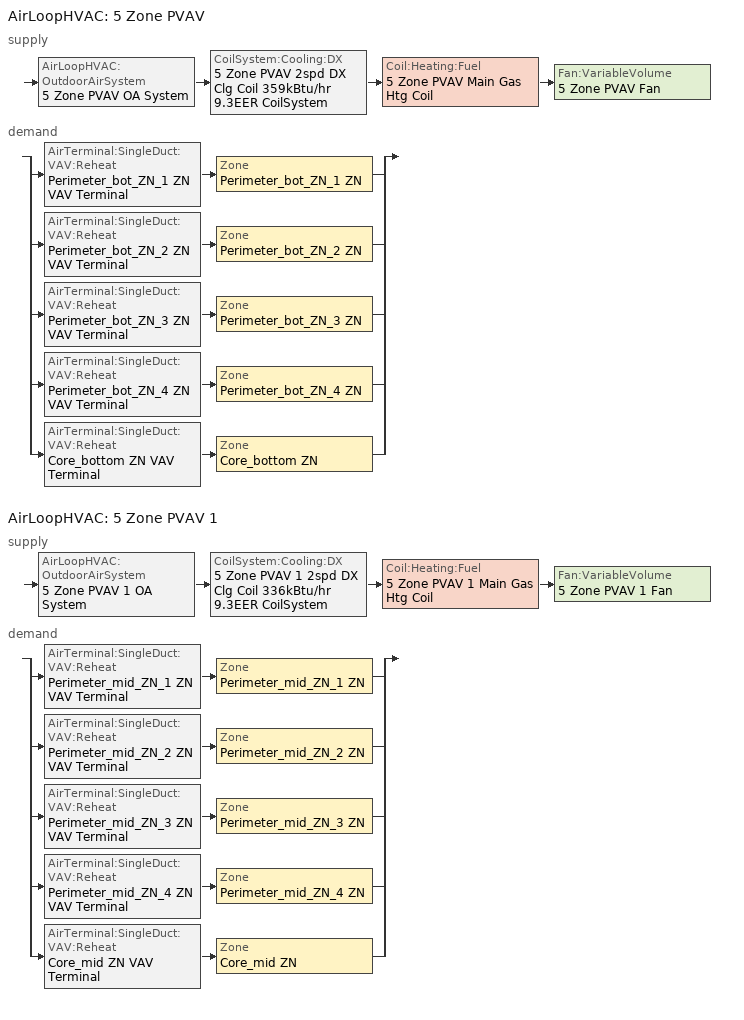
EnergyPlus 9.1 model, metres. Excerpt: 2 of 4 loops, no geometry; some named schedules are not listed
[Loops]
AirLoopHVAC '5 Zone PVAV'
 supply: AirLoopHVAC:OutdoorAirSystem '5 Zone PVAV OA System' > CoilSystem:Cooling:DX '5 Zone PVAV 2spd DX Clg Coil 359kBtu/hr 9.3EER CoilSystem' > Coil:Heating:Fuel '5 Zone PVAV Main Gas Htg Coil' > Fan:VariableVolume '5 Zone PVAV Fan'
 demand: split
  | AirTerminal:SingleDuct:VAV:Reheat 'Perimeter_bot_ZN_1 ZN VAV Terminal' > Zone 'Perimeter_bot_ZN_1 ZN'
  | AirTerminal:SingleDuct:VAV:Reheat 'Perimeter_bot_ZN_2 ZN VAV Terminal' > Zone 'Perimeter_bot_ZN_2 ZN'
  | AirTerminal:SingleDuct:VAV:Reheat 'Perimeter_bot_ZN_3 ZN VAV Terminal' > Zone 'Perimeter_bot_ZN_3 ZN'
  | AirTerminal:SingleDuct:VAV:Reheat 'Perimeter_bot_ZN_4 ZN VAV Terminal' > Zone 'Perimeter_bot_ZN_4 ZN'
  | AirTerminal:SingleDuct:VAV:Reheat 'Core_bottom ZN VAV Terminal' > Zone 'Core_bottom ZN'
AirLoopHVAC '5 Zone PVAV 1'
 supply: AirLoopHVAC:OutdoorAirSystem '5 Zone PVAV 1 OA System' > CoilSystem:Cooling:DX '5 Zone PVAV 1 2spd DX Clg Coil 336kBtu/hr 9.3EER CoilSystem' > Coil:Heating:Fuel '5 Zone PVAV 1 Main Gas Htg Coil' > Fan:VariableVolume '5 Zone PVAV 1 Fan'
 demand: split
  | AirTerminal:SingleDuct:VAV:Reheat 'Perimeter_mid_ZN_1 ZN VAV Terminal' > Zone 'Perimeter_mid_ZN_1 ZN'
  | AirTerminal:SingleDuct:VAV:Reheat 'Perimeter_mid_ZN_2 ZN VAV Terminal' > Zone 'Perimeter_mid_ZN_2 ZN'
  | AirTerminal:SingleDuct:VAV:Reheat 'Perimeter_mid_ZN_3 ZN VAV Terminal' > Zone 'Perimeter_mid_ZN_3 ZN'
  | AirTerminal:SingleDuct:VAV:Reheat 'Perimeter_mid_ZN_4 ZN VAV Terminal' > Zone 'Perimeter_mid_ZN_4 ZN'
  | AirTerminal:SingleDuct:VAV:Reheat 'Core_mid ZN VAV Terminal' > Zone 'Core_mid ZN'
[ZoneControl:Thermostat] Control Object Type 1=ThermostatSetpoint:DualSetpoint
Name | Zone or ZoneList | Control Type Schedule | Control Name 1
Core_bottom ZN Thermostat | Core_bottom ZN | Core_bottom ZN Thermostat Schedule | Office WholeBuilding - Md Office Thermostat 1
Core_mid ZN Thermostat | Core_mid ZN | Core_mid ZN Thermostat Schedule | Office WholeBuilding - Md Office Thermostat 2
Perimeter_bot_ZN_1 ZN Thermostat | Perimeter_bot_ZN_1 ZN | Perimeter_bot_ZN_1 ZN Thermostat Schedule | Office WholeBuilding - Md Office Thermostat 4
Perimeter_bot_ZN_2 ZN Thermostat | Perimeter_bot_ZN_2 ZN | Perimeter_bot_ZN_2 ZN Thermostat Schedule | Office WholeBuilding - Md Office Thermostat 5
Perimeter_bot_ZN_3 ZN Thermostat | Perimeter_bot_ZN_3 ZN | Perimeter_bot_ZN_3 ZN Thermostat Schedule | Office WholeBuilding - Md Office Thermostat 6
Perimeter_bot_ZN_4 ZN Thermostat | Perimeter_bot_ZN_4 ZN | Perimeter_bot_ZN_4 ZN Thermostat Schedule | Office WholeBuilding - Md Office Thermostat 7
Perimeter_mid_ZN_1 ZN Thermostat | Perimeter_mid_ZN_1 ZN | Perimeter_mid_ZN_1 ZN Thermostat Schedule | Office WholeBuilding - Md Office Thermostat 8
Perimeter_mid_ZN_2 ZN Thermostat | Perimeter_mid_ZN_2 ZN | Perimeter_mid_ZN_2 ZN Thermostat Schedule | Office WholeBuilding - Md Office Thermostat 9
Perimeter_mid_ZN_3 ZN Thermostat | Perimeter_mid_ZN_3 ZN | Perimeter_mid_ZN_3 ZN Thermostat Schedule | Office WholeBuilding - Md Office Thermostat 10
Perimeter_mid_ZN_4 ZN Thermostat | Perimeter_mid_ZN_4 ZN | Perimeter_mid_ZN_4 ZN Thermostat Schedule | Office WholeBuilding - Md Office Thermostat 11
[ThermostatSetpoint:DualSetpoint] Heating Setpoint Temperature Schedule=OfficeMedium HTGSETP_SCH_PACU_VAV_bot; Cooling Setpoint Temperature Schedule=OfficeMedium CLGSETP_SCH_NO_SETBACK
Office WholeBuilding - Md Office Thermostat 1; Office WholeBuilding - Md Office Thermostat 2; Office WholeBuilding - Md Office Thermostat 4; Office WholeBuilding - Md Office Thermostat 5; Office WholeBuilding - Md Office Thermostat 6; Office WholeBuilding - Md Office Thermostat 7; Office WholeBuilding - Md Office Thermostat 8; Office WholeBuilding - Md Office Thermostat 9; Office WholeBuilding - Md Office Thermostat 10; Office WholeBuilding - Md Office Thermostat 11
[AirTerminal:SingleDuct:VAV:Reheat] Availability Schedule=Always On Discrete; Maximum Air Flow Rate {m3/s}=Autosize; Zone Minimum Air Flow Input Method=Constant; Fixed Minimum Air Flow Rate {m3/s}=0; Maximum Hot Water or Steam Flow Rate {m3/s}=Autosize; Minimum Hot Water or Steam Flow Rate {m3/s}=0; Convergence Tolerance=0.001; Damper Heating Action=Normal; Maximum Flow per Zone Floor Area During Reheat {m3/s-m2}=Autocalculate; Maximum Flow Fraction During Reheat=0.5; Maximum Reheat Air Temperature {C}=50
Name | Constant Minimum Air Flow Fraction | Reheat Coil
Core_bottom ZN VAV Terminal | 0.3 | Core_bottom ZN Electric Reheat Coil
Core_mid ZN VAV Terminal | 0.342037 | Core_mid ZN Electric Reheat Coil
Perimeter_bot_ZN_1 ZN VAV Terminal | 0.3 | Perimeter_bot_ZN_1 ZN Electric Reheat Coil
Perimeter_bot_ZN_2 ZN VAV Terminal | 0.3 | Perimeter_bot_ZN_2 ZN Electric Reheat Coil
Perimeter_bot_ZN_3 ZN VAV Terminal | 0.3 | Perimeter_bot_ZN_3 ZN Electric Reheat Coil
Perimeter_bot_ZN_4 ZN VAV Terminal | 0.3 | Perimeter_bot_ZN_4 ZN Electric Reheat Coil
Perimeter_mid_ZN_1 ZN VAV Terminal | 0.3 | Perimeter_mid_ZN_1 ZN Electric Reheat Coil
Perimeter_mid_ZN_2 ZN VAV Terminal | 0.3 | Perimeter_mid_ZN_2 ZN Electric Reheat Coil
Perimeter_mid_ZN_3 ZN VAV Terminal | 0.3 | Perimeter_mid_ZN_3 ZN Electric Reheat Coil
Perimeter_mid_ZN_4 ZN VAV Terminal | 0.3 | Perimeter_mid_ZN_4 ZN Electric Reheat Coil
[Coil:Heating:Electric] Availability Schedule=Always On Discrete; Efficiency=1; Nominal Capacity {W}=Autosize
Core_bottom ZN Electric Reheat Coil; Core_mid ZN Electric Reheat Coil; Perimeter_bot_ZN_1 ZN Electric Reheat Coil; Perimeter_bot_ZN_2 ZN Electric Reheat Coil; Perimeter_bot_ZN_3 ZN Electric Reheat Coil; Perimeter_bot_ZN_4 ZN Electric Reheat Coil; Perimeter_mid_ZN_1 ZN Electric Reheat Coil; Perimeter_mid_ZN_2 ZN Electric Reheat Coil; Perimeter_mid_ZN_3 ZN Electric Reheat Coil; Perimeter_mid_ZN_4 ZN Electric Reheat Coil
[Zone equipment]
Core_bottom ZN: Core_bottom ZN VAV Terminal
Core_mid ZN: Core_mid ZN VAV Terminal
Perimeter_bot_ZN_1 ZN: Perimeter_bot_ZN_1 ZN VAV Terminal
Perimeter_bot_ZN_2 ZN: Perimeter_bot_ZN_2 ZN VAV Terminal
Perimeter_bot_ZN_3 ZN: Perimeter_bot_ZN_3 ZN VAV Terminal
Perimeter_bot_ZN_4 ZN: Perimeter_bot_ZN_4 ZN VAV Terminal
Perimeter_mid_ZN_1 ZN: Perimeter_mid_ZN_1 ZN VAV Terminal
Perimeter_mid_ZN_2 ZN: Perimeter_mid_ZN_2 ZN VAV Terminal
Perimeter_mid_ZN_3 ZN: Perimeter_mid_ZN_3 ZN VAV Terminal
Perimeter_mid_ZN_4 ZN: Perimeter_mid_ZN_4 ZN VAV Terminal
[Sizing:Zone] Zone Cooling Design Supply Air Temperature Input Method=SupplyAirTemperature; Zone Cooling Design Supply Air Temperature {C}=12.7778; Zone Cooling Design Supply Air Temperature Difference {deltaC}=11.11; Zone Heating Design Supply Air Temperature Input Method=SupplyAirTemperature; Zone Heating Design Supply Air Temperature {C}=50; Zone Heating Design Supply Air Temperature Difference {deltaC}=11.11; Zone Cooling Design Supply Air Humidity Ratio {kgWater/kgDryAir}=0.0085; Zone Heating Design Supply Air Humidity Ratio {kgWater/kgDryAir}=0.008; Design Specification Outdoor Air Object=Office WholeBuilding - Md Office Ventilation; Cooling Design Air Flow Method=DesignDay; Cooling Design Air Flow Rate {m3/s}=0; Cooling Minimum Air Flow per Zone Floor Area {m3/s-m2}=0.000762; Cooling Minimum Air Flow {m3/s}=0; Cooling Minimum Air Flow Fraction=0; Heating Design Air Flow Method=DesignDay; Heating Design Air Flow Rate {m3/s}=0; Heating Maximum Air Flow per Zone Floor Area {m3/s-m2}=0.002032; Heating Maximum Air Flow {m3/s}=0.141576; Heating Maximum Air Flow Fraction=0.3; Account for Dedicated Outdoor Air System=No
Name | Design Specification Zone Air Distribution Object
Core_bottom ZN | Core_bottom ZN Design Spec Zone Air Dist
Core_mid ZN | Core_mid ZN Design Spec Zone Air Dist
Perimeter_bot_ZN_1 ZN | Perimeter_bot_ZN_1 ZN Design Spec Zone Air Dist
Perimeter_bot_ZN_2 ZN | Perimeter_bot_ZN_2 ZN Design Spec Zone Air Dist
Perimeter_bot_ZN_3 ZN | Perimeter_bot_ZN_3 ZN Design Spec Zone Air Dist
Perimeter_bot_ZN_4 ZN | Perimeter_bot_ZN_4 ZN Design Spec Zone Air Dist
Perimeter_mid_ZN_1 ZN | Perimeter_mid_ZN_1 ZN Design Spec Zone Air Dist
Perimeter_mid_ZN_2 ZN | Perimeter_mid_ZN_2 ZN Design Spec Zone Air Dist
Perimeter_mid_ZN_3 ZN | Perimeter_mid_ZN_3 ZN Design Spec Zone Air Dist
Perimeter_mid_ZN_4 ZN | Perimeter_mid_ZN_4 ZN Design Spec Zone Air Dist
[DesignSpecification:ZoneAirDistribution] Zone Air Distribution Effectiveness in Cooling Mode=1; Zone Air Distribution Effectiveness in Heating Mode=1
Core_bottom ZN Design Spec Zone Air Dist; Core_mid ZN Design Spec Zone Air Dist; Perimeter_bot_ZN_1 ZN Design Spec Zone Air Dist; Perimeter_bot_ZN_2 ZN Design Spec Zone Air Dist; Perimeter_bot_ZN_3 ZN Design Spec Zone Air Dist; Perimeter_bot_ZN_4 ZN Design Spec Zone Air Dist; Perimeter_mid_ZN_1 ZN Design Spec Zone Air Dist; Perimeter_mid_ZN_2 ZN Design Spec Zone Air Dist; Perimeter_mid_ZN_3 ZN Design Spec Zone Air Dist; Perimeter_mid_ZN_4 ZN Design Spec Zone Air Dist
[Controller:MechanicalVentilation] Availability Schedule=OfficeMedium MinOA_MotorizedDamper_Sched; Demand Controlled Ventilation=No; System Outdoor Air Method=ZoneSum; Design Specification Outdoor Air Object Name 1=Office WholeBuilding - Md Office Ventilation; Design Specification Outdoor Air Object Name 2=Office WholeBuilding - Md Office Ventilation; Design Specification Outdoor Air Object Name 3=Office WholeBuilding - Md Office Ventilation; Design Specification Outdoor Air Object Name 4=Office WholeBuilding - Md Office Ventilation; Design Specification Outdoor Air Object Name 5=Office WholeBuilding - Md Office Ventilation
Name | Zone Name 1 | Design Specification Zone Air Distribution Object Name 1 | Zone Name 2 | Design Specification Zone Air Distribution Object Name 2 | Zone Name 3 | Design Specification Zone Air Distribution Object Name 3 | Zone Name 4 | Design Specification Zone Air Distribution Object Name 4 | Zone Name 5 | Design Specification Zone Air Distribution Object Name 5
5 Zone PVAV Ventilation Controller | Core_bottom ZN | Core_bottom ZN Design Spec Zone Air Dist | Perimeter_bot_ZN_1 ZN | Perimeter_bot_ZN_1 ZN Design Spec Zone Air Dist | Perimeter_bot_ZN_2 ZN | Perimeter_bot_ZN_2 ZN Design Spec Zone Air Dist | Perimeter_bot_ZN_3 ZN | Perimeter_bot_ZN_3 ZN Design Spec Zone Air Dist | Perimeter_bot_ZN_4 ZN | Perimeter_bot_ZN_4 ZN Design Spec Zone Air Dist
5 Zone PVAV 1 Ventilation Controller | Core_mid ZN | Core_mid ZN Design Spec Zone Air Dist | Perimeter_mid_ZN_1 ZN | Perimeter_mid_ZN_1 ZN Design Spec Zone Air Dist | Perimeter_mid_ZN_2 ZN | Perimeter_mid_ZN_2 ZN Design Spec Zone Air Dist | Perimeter_mid_ZN_3 ZN | Perimeter_mid_ZN_3 ZN Design Spec Zone Air Dist | Perimeter_mid_ZN_4 ZN | Perimeter_mid_ZN_4 ZN Design Spec Zone Air Dist
[DesignSpecification:OutdoorAir]
Office WholeBuilding - Md Office Ventilation: Outdoor Air Method=Sum; Outdoor Air Flow per Person {m3/s-person}=0; Outdoor Air Flow per Zone Floor Area {m3/s-m2}=0.000508; Outdoor Air Flow per Zone {m3/s}=0; Outdoor Air Flow Air Changes per Hour {1/hr}=0
[AirLoopHVAC] Design Supply Air Flow Rate {m3/s}=AutoSize
5 Zone PVAV; 5 Zone PVAV 1
[Sizing:System] Type of Load to Size On=Sensible; Central Heating Maximum System Air Flow Ratio=0.3; Preheat Design Temperature {C}=7.22222; Preheat Design Humidity Ratio {kgWater/kgDryAir}=0.008; Precool Design Temperature {C}=12.7778; Precool Design Humidity Ratio {kgWater/kgDryAir}=0.008; Central Cooling Design Supply Air Temperature {C}=12.7778; Central Heating Design Supply Air Temperature {C}=12.7778; Type of Zone Sum to Use=Coincident; 100% Outdoor Air in Cooling=No; 100% Outdoor Air in Heating=No; Central Cooling Design Supply Air Humidity Ratio {kgWater/kgDryAir}=0.0085; Central Heating Design Supply Air Humidity Ratio {kgWater/kgDryAir}=0.008; Cooling Supply Air Flow Rate Method=DesignDay; Cooling Supply Air Flow Rate {m3/s}=0; Cooling Supply Air Flow Rate Per Floor Area {m3/s-m2}=0.00996765; Cooling Fraction of Autosized Cooling Supply Air Flow Rate=1; Cooling Supply Air Flow Rate Per Unit Cooling Capacity {m3/s-W}=3.94755e-05; Heating Supply Air Flow Rate Method=DesignDay; Heating Supply Air Flow Rate {m3/s}=0; Heating Supply Air Flow Rate Per Floor Area {m3/s-m2}=0.00996765; Heating Fraction of Autosized Heating Supply Air Flow Rate=1; Heating Fraction of Autosized Cooling Supply Air Flow Rate=1; Heating Supply Air Flow Rate Per Unit Heating Capacity {m3/s-W}=3.15882e-05; System Outdoor Air Method=ZoneSum; Zone Maximum Outdoor Air Fraction=1; Cooling Design Capacity Method=CoolingDesignCapacity; Cooling Design Capacity {W}=Autosize; Cooling Design Capacity Per Floor Area {W/m2}=234.7; Fraction of Autosized Cooling Design Capacity=1; Heating Design Capacity Method=HeatingDesignCapacity; Heating Design Capacity {W}=Autosize; Heating Design Capacity Per Floor Area {W/m2}=157; Fraction of Autosized Heating Design Capacity=1; Central Cooling Capacity Control Method=OnOff
Name | Design Outdoor Air Flow Rate {m3/s}
5 Zone PVAV | 1.27024
5 Zone PVAV 1 | 1.40608
[Controller:OutdoorAir] Minimum Outdoor Air Flow Rate {m3/s}=Autosize; Maximum Outdoor Air Flow Rate {m3/s}=Autosize; Economizer Control Type=DifferentialDryBulb; Economizer Control Action Type=ModulateFlow; Lockout Type=LockoutWithCompressor; Minimum Limit Type=FixedMinimum; Minimum Outdoor Air Schedule=OfficeMedium MinOA_MotorizedDamper_Sched; High Humidity Control=No; Control High Indoor Humidity Based on Outdoor Humidity Ratio=Yes; Heat Recovery Bypass Control Type=BypassWhenWithinEconomizerLimits
Name | Mechanical Ventilation Controller
Controller Outdoor Air 1 | 5 Zone PVAV Ventilation Controller
Controller Outdoor Air 2 | 5 Zone PVAV 1 Ventilation Controller
[SetpointManager:MixedAir] Control Variable=Temperature
Name | Setpoint Node or NodeList
5 Zone PVAV Mixed Air Node OS Default SPM | 5 Zone PVAV Mixed Air Node
5 Zone PVAV 2spd DX Clg Coil 359kBtu/hr 9.3EER Outlet Air Node OS Default SPM | 5 Zone PVAV 2spd DX Clg Coil 359kBtu/hr 9.3EER Outlet Air Node
5 Zone PVAV Main Gas Htg Coil Outlet Air Node OS Default SPM | 5 Zone PVAV Main Gas Htg Coil Outlet Air Node
5 Zone PVAV 1 Mixed Air Node OS Default SPM | 5 Zone PVAV 1 Mixed Air Node
5 Zone PVAV 1 2spd DX Clg Coil 336kBtu/hr 9.3EER Outlet Air Node OS Default SPM | 5 Zone PVAV 1 2spd DX Clg Coil 336kBtu/hr 9.3EER Outlet Air Node
5 Zone PVAV 1 Main Gas Htg Coil Outlet Air Node OS Default SPM | 5 Zone PVAV 1 Main Gas Htg Coil Outlet Air Node
[CoilSystem:Cooling:DX] Availability Schedule=Always On Discrete
Name | Cooling Coil
5 Zone PVAV 2spd DX Clg Coil 359kBtu/hr 9.3EER CoilSystem | 5 Zone PVAV 2spd DX Clg Coil 359kBtu/hr 9.3EER
5 Zone PVAV 1 2spd DX Clg Coil 336kBtu/hr 9.3EER CoilSystem | 5 Zone PVAV 1 2spd DX Clg Coil 336kBtu/hr 9.3EER
[Coil:Cooling:DX:TwoSpeed] Availability Schedule=Always On Discrete; High Speed Gross Rated Total Cooling Capacity {W}=Autosize; High Speed Rated Sensible Heat Ratio=Autosize; High Speed Gross Rated Cooling COP {W/W}=3.23281; High Speed Rated Air Flow Rate {m3/s}=Autosize; Total Cooling Capacity Function of Temperature Curve=CoilClgDXQRatio_fTwbToadbSI; Total Cooling Capacity Function of Flow Fraction Curve=CoilClgDXSnglQRatio_fCFMRatio; Energy Input Ratio Function of Temperature Curve=CoilClgDXEIRRatio_fTwbToadbSI; Energy Input Ratio Function of Flow Fraction Curve=CoilClgDXSnglEIRRatio_fCFMRatio; Part Load Fraction Correlation Curve=CoilClgDXEIRRatio_fQFrac; Low Speed Gross Rated Total Cooling Capacity {W}=Autosize; Low Speed Gross Rated Sensible Heat Ratio=0.69; Low Speed Gross Rated Cooling COP {W/W}=3.23281; Low Speed Rated Air Flow Rate {m3/s}=Autosize; Low Speed Total Cooling Capacity Function of Temperature Curve=CoilClgDXQRatio_fTwbToadbSI; Low Speed Energy Input Ratio Function of Temperature Curve=CoilClgDXEIRRatio_fTwbToadbSI; Condenser Type=AirCooled; High Speed Evaporative Condenser Effectiveness=0; High Speed Evaporative Condenser Air Flow Rate {m3/s}=Autosize; High Speed Evaporative Condenser Pump Rated Power Consumption {W}=Autosize; Low Speed Evaporative Condenser Effectiveness=0; Low Speed Evaporative Condenser Air Flow Rate {m3/s}=Autosize; Low Speed Evaporative Condenser Pump Rated Power Consumption {W}=Autosize; Basin Heater Capacity {W/K}=10; Basin Heater Setpoint Temperature {C}=2
5 Zone PVAV 2spd DX Clg Coil 359kBtu/hr 9.3EER; 5 Zone PVAV 1 2spd DX Clg Coil 336kBtu/hr 9.3EER
[Coil:Heating:Fuel] Availability Schedule=Always On Discrete; Fuel Type=NaturalGas; Burner Efficiency=0.8; Nominal Capacity {W}=AutoSize; Parasitic Electric Load {W}=0; Parasitic Fuel Load {W}=0
5 Zone PVAV Main Gas Htg Coil; 5 Zone PVAV 1 Main Gas Htg Coil
[Fan:VariableVolume] Availability Schedule=OfficeMedium HVACOperationSchd; Pressure Rise {Pa}=1574.24; Maximum Flow Rate {m3/s}=AutoSize; Fan Power Minimum Flow Rate Input Method=Fraction; Fan Power Minimum Flow Fraction=0.25; Fan Power Minimum Air Flow Rate {m3/s}=0; Motor In Airstream Fraction=1; Fan Power Coefficient 1=0.04076; Fan Power Coefficient 2=0.0881; Fan Power Coefficient 3=-0.0729; Fan Power Coefficient 4=0.9437; Fan Power Coefficient 5=0
Name | Fan Total Efficiency | Motor Efficiency
5 Zone PVAV Fan | 0.6006 | 0.924
5 Zone PVAV 1 Fan | 0.5915 | 0.91
[SetpointManager:Scheduled] Control Variable=Temperature
Name | Schedule | Setpoint Node or NodeList
5 Zone PVAV Supply Air Setpoint Manager | Supply Air Temp - 55.0F | 5 Zone PVAV Supply Outlet Node
5 Zone PVAV 1 Supply Air Setpoint Manager | Supply Air Temp - 55.0F 1 | 5 Zone PVAV 1 Supply Outlet Node
[Schedule:Compact]
Core_bottom ZN Thermostat Schedule; Core_mid ZN Thermostat Schedule; Perimeter_bot_ZN_1 ZN Thermostat Schedule; Perimeter_bot_ZN_2 ZN Thermostat Schedule; Perimeter_bot_ZN_3 ZN Thermostat Schedule; Perimeter_bot_ZN_4 ZN Thermostat Schedule; Perimeter_mid_ZN_1 ZN Thermostat Schedule; Perimeter_mid_ZN_2 ZN Thermostat Schedule; Perimeter_mid_ZN_3 ZN Thermostat Schedule; Perimeter_mid_ZN_4 ZN Thermostat Schedule: Through: 12/31, For: AllDays, Until: 24:00, 4
[Schedule:Week:Daily]
OfficeMedium HTGSETP_SCH_PACU_VAV_bot Week Rule - Jan1-Dec31: OfficeMedium HTGSETP_SCH_PACU_VAV_bot Default, OfficeMedium HTGSETP_SCH_PACU_VAV_bot Wkdy Day, OfficeMedium HTGSETP_SCH_PACU_VAV_bot Wkdy Day, OfficeMedium HTGSETP_SCH_PACU_VAV_bot Wkdy Day, OfficeMedium HTGSETP_SCH_PACU_VAV_bot Wkdy Day, OfficeMedium HTGSETP_SCH_PACU_VAV_bot Wkdy Day, OfficeMedium HTGSETP_SCH_PACU_VAV_bot Sat Day, OfficeMedium HTGSETP_SCH_PACU_VAV_bot Default, OfficeMedium HTGSETP_SCH_PACU_VAV_bot Summer Design Day, OfficeMedium HTGSETP_SCH_PACU_VAV_bot Winter Design Day, OfficeMedium HTGSETP_SCH_PACU_VAV_bot Default, OfficeMedium HTGSETP_SCH_PACU_VAV_bot Default
OfficeMedium MinOA_MotorizedDamper_Sched Week Rule - Jan1-Dec31: OfficeMedium MinOA_MotorizedDamper_Sched Default, OfficeMedium MinOA_MotorizedDamper_Sched SmrDsn|Wkdy Day, OfficeMedium MinOA_MotorizedDamper_Sched SmrDsn|Wkdy Day, OfficeMedium MinOA_MotorizedDamper_Sched SmrDsn|Wkdy Day, OfficeMedium MinOA_MotorizedDamper_Sched SmrDsn|Wkdy Day, OfficeMedium MinOA_MotorizedDamper_Sched SmrDsn|Wkdy Day, OfficeMedium MinOA_MotorizedDamper_Sched WntrDsn|Sat Day, OfficeMedium MinOA_MotorizedDamper_Sched Default, OfficeMedium MinOA_MotorizedDamper_Sched Summer Design Day, OfficeMedium MinOA_MotorizedDamper_Sched Winter Design Day, OfficeMedium MinOA_MotorizedDamper_Sched Default, OfficeMedium MinOA_MotorizedDamper_Sched Default
OfficeMedium HVACOperationSchd Week Rule - Jan1-Dec31: OfficeMedium HVACOperationSchd Default, OfficeMedium HVACOperationSchd SmrDsn|Wkdy Day, OfficeMedium HVACOperationSchd SmrDsn|Wkdy Day, OfficeMedium HVACOperationSchd SmrDsn|Wkdy Day, OfficeMedium HVACOperationSchd SmrDsn|Wkdy Day, OfficeMedium HVACOperationSchd SmrDsn|Wkdy Day, OfficeMedium HVACOperationSchd WntrDsn|Sat Day, OfficeMedium HVACOperationSchd Default, OfficeMedium HVACOperationSchd Summer Design Day, OfficeMedium HVACOperationSchd Winter Design Day, OfficeMedium HVACOperationSchd Default, OfficeMedium HVACOperationSchd Default
Supply Air Temp - 55.0F Week Rule - Jan1-Dec31: Supply Air Temp - 55.0F Default, Supply Air Temp - 55.0F Default, Supply Air Temp - 55.0F Default, Supply Air Temp - 55.0F Default, Supply Air Temp - 55.0F Default, Supply Air Temp - 55.0F Default, Supply Air Temp - 55.0F Default, Supply Air Temp - 55.0F Default, Supply Air Temp - 55.0F Default, Supply Air Temp - 55.0F Default, Supply Air Temp - 55.0F Default, Supply Air Temp - 55.0F Default
Supply Air Temp - 55.0F 1 Week Rule - Jan1-Dec31: Supply Air Temp - 55.0F Default 1, Supply Air Temp - 55.0F Default 1, Supply Air Temp - 55.0F Default 1, Supply Air Temp - 55.0F Default 1, Supply Air Temp - 55.0F Default 1, Supply Air Temp - 55.0F Default 1, Supply Air Temp - 55.0F Default 1, Supply Air Temp - 55.0F Default 1, Supply Air Temp - 55.0F Default 1, Supply Air Temp - 55.0F Default 1, Supply Air Temp - 55.0F Default 1, Supply Air Temp - 55.0F Default 1
[Schedule:Year]
OfficeMedium HTGSETP_SCH_PACU_VAV_bot: OfficeMedium HTGSETP_SCH_PACU_VAV_bot Week Rule - Jan1-Dec31, 1, 1, 12, 31
OfficeMedium CLGSETP_SCH_NO_SETBACK: OfficeMedium CLGSETP_SCH_NO_SETBACK Week Rule - Jan1-Dec31, 1, 1, 12, 31
OfficeMedium MinOA_MotorizedDamper_Sched: OfficeMedium MinOA_MotorizedDamper_Sched Week Rule - Jan1-Dec31, 1, 1, 12, 31
OfficeMedium HVACOperationSchd: OfficeMedium HVACOperationSchd Week Rule - Jan1-Dec31, 1, 1, 12, 31
Supply Air Temp - 55.0F: Supply Air Temp - 55.0F Week Rule - Jan1-Dec31, 1, 1, 12, 31
Supply Air Temp - 55.0F 1: Supply Air Temp - 55.0F 1 Week Rule - Jan1-Dec31, 1, 1, 12, 31
[Schedule:Constant]
Always On Discrete: Hourly Value=1
[Curve:Biquadratic] Minimum Value of x {BasedOnField A2}=13.89; Maximum Value of x {BasedOnField A2}=25; Minimum Value of y {BasedOnField A3}=23.89; Maximum Value of y {BasedOnField A3}=46.11; Minimum Curve Output {BasedOnField A4}=0.77
Name | Coefficient1 Constant | Coefficient2 x | Coefficient3 x**2 | Coefficient4 y | Coefficient5 y**2 | Coefficient6 x*y | Maximum Curve Output {BasedOnField A4}
CoilClgDXQRatio_fTwbToadbSI | 0.86779 | 0.014245 | 0.000554 | -0.007569 | 3.2e-05 | -0.000191 | 1.29
CoilClgDXEIRRatio_fTwbToadbSI | 0.116709 | 0.028458 | -0.000411 | 0.021422 | 0.000162 | -0.00068 | 1.33
[Curve:Quadratic]
Name | Coefficient1 Constant | Coefficient2 x | Coefficient3 x**2 | Minimum Value of x {BasedOnField A2} | Maximum Value of x {BasedOnField A2}
CoilClgDXSnglQRatio_fCFMRatio | 0.8 | 0.2 | 0 | 0.5 | 1.5
CoilClgDXSnglEIRRatio_fCFMRatio | 1.156 | -0.1816 | 0.0256 | 0 | 1
[Curve:Cubic]
CoilClgDXEIRRatio_fQFrac: Coefficient1 Constant=0; Coefficient2 x=5.1091; Coefficient3 x**2=-8.5515; Coefficient4 x**3=4.4744; Minimum Value of x {BasedOnField A2}=0.7; Maximum Value of x {BasedOnField A2}=1
